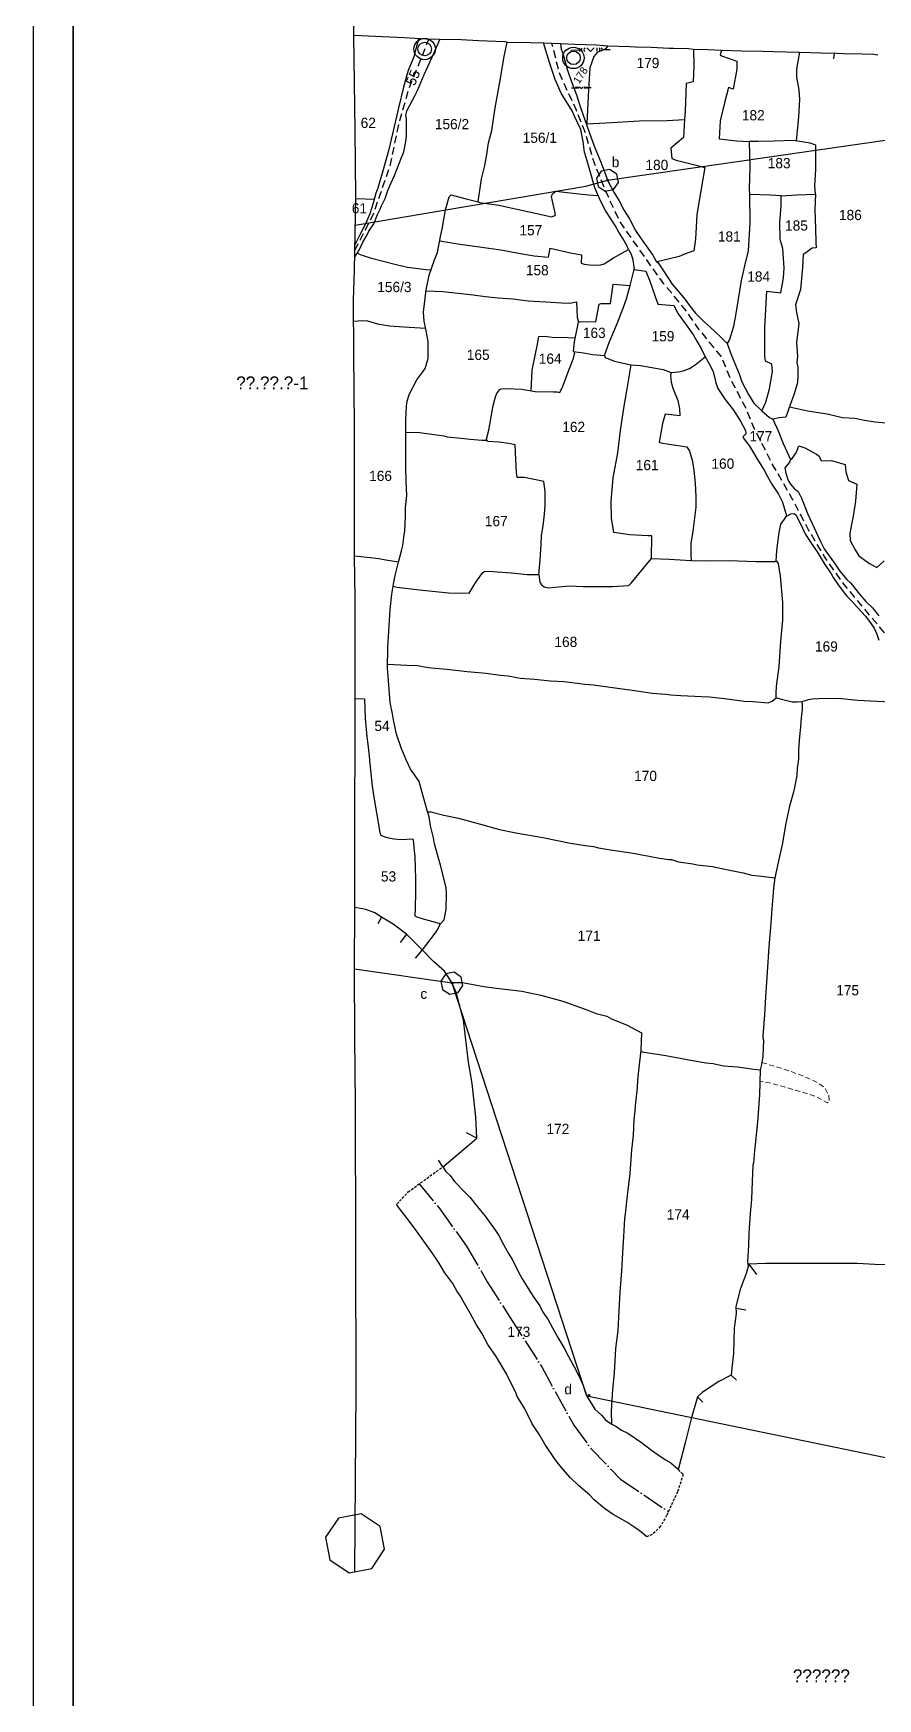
# Model space of a CAD drawing. Header units: millimetres. Extents: x -8 to 13596, y -8 to 3042.
# Drawn here: x -7.8 to 157.3, y 158.8 to 484.5 of the extents above; entities that cross this region are included whole.
import ezdxf

# ---------------------------------------------------------------- set-up
doc = ezdxf.new("R2010")
doc.units = ezdxf.units.MM
doc.header["$MEASUREMENT"] = 0
for name, pattern in [('04b018', [5.49, 4.32, -0.54, 0.09, -0.54]), ('ACAD_ISO02W100', [15, 12, -3]), ('DASHED', [0.75, 0.5, -0.25])]:
    doc.linetypes.add(name, pattern=pattern)
for name, color, linetype in [('Image', 7, 'Continuous'), ('Legend', 250, 'Continuous'), ('Line_Coordinate', 250, 'Continuous'), ('Line_River', 5, 'Continuous'), ('Line_Road', 250, 'ACAD_ISO02W100'), ('Line_Traverse', 160, 'Continuous'), ('Poly_Village_Bndry', 250, 'Continuous'), ('Sym_Stone_Munara', 250, 'Continuous'), ('Sym_Traverse_Stone', 5, 'Continuous'), ('Text_Survey_Gat_No', 7, 'Continuous'), ('Text_Traverse_Stone', 5, 'Continuous')]:
    doc.layers.add(name, color=color, linetype=linetype)
for name, color, linetype, lineweight in [('Line_Miscellaneous', 4, 'Continuous', 20), ('Poly_Survey_Bndry', 250, 'Continuous', 30), ('Sym_Other', 56, 'Continuous', 30), ('Text_Map_Out', 250, 'Continuous', 0)]:
    doc.layers.add(name, color=color, linetype=linetype, lineweight=lineweight)
doc.layers.add('Sym_Well', color=5, linetype='Continuous', lineweight=25, true_color=0x0000ff)
doc.styles.add('Roman', font='Sakal_Marathi_N_Ship.TTF')
doc.styles.add('Text Map', font='')
doc.styles.get('Text Map').set_extended_font_data('Sakal Marathi')
picture_1 = doc.add_image_def('image1.jpg', size_in_pixel=(8950, 12638))

# ---------------------------------------------------------------- blocks, each defined once
blk = doc.blocks.new('WELL PAKKA1')
for radius in [0.862, 0.546]:
    blk.add_circle((0, 0), radius)
blk = doc.blocks.new('Pahadbhalla')
at = {"layer": 'Sym_Other'}
for points in [[(-5.93, 0.49), (-3.47, 0.49)], [(-1.12, 1.05), (0, 0)], [(1.12, 1.05), (0, 0)], [(3.47, 0.49), (5.93, 0.49)]]:
    blk.add_lwpolyline(points, dxfattribs=at)
for centre, start, end in [((-2.75, 0.52), 131.8701, 226.2798), ((-2.09, 0.52), 131.8701, 226.2798), ((-1.31, 0.52), 131.8701, 226.2798), ((1.31, 0.52), 313.7202, 48.1299), ((2.09, 0.52), 313.7202, 48.1299), ((2.75, 0.52), 313.7202, 48.1299)]:
    blk.add_arc(centre, 0.715, start, end, dxfattribs=at)
blk = doc.blocks.new('MINOR TRAVERSE STATION')
at = {"linetype": 'Continuous'}
blk.add_hatch(color=0, dxfattribs=at).paths.add_polyline_path([(0.09, 0, 1), (-0.09, 0, 1)])
at = {"color": 0, "const_width": 0.00123}
blk.add_lwpolyline([(0.86, -0.56), (0, 1.04), (-0.86, -0.56)], close=True, dxfattribs=at)
at = {"color": 0}
blk.add_circle((0, 0), 0.0879, dxfattribs=at)
blk = doc.blocks.new('Sym_Traverse_Stone')
at = {"layer": 'Sym_Traverse_Stone'}
blk.add_lwpolyline([(3.22, -0.65), (2.74, 1.82), (0.65, 3.22), (-1.82, 2.74), (-3.22, 0.65), (-2.74, -1.82), (-0.65, -3.22), (1.82, -2.74)], close=True, dxfattribs=at)

msp = doc.modelspace()

# ---------------------------------------------------------------- linework, layer by layer
at = {"layer": 'Legend'}
msp.add_lwpolyline([(-7.78, 810.3), (732.41, 810.3), (732.41, -7.78), (-7.78, -7.78)], close=True, dxfattribs=at)
at = {"layer": 'Legend', "lineweight": 30}
msp.add_lwpolyline([(593.47, 802.52), (0, 802.52), (0, 0), (593.47, 0)], dxfattribs=at)
at = {"layer": 'Line_Coordinate'}
msp.add_lwpolyline([(55.05, 183.75), (55.35, 219.26), (55.19, 275.04), (55.09, 288.19), (55.02, 301.46), (55.04, 313.52), (55.06, 321.68), (55.07, 327.06), (55.04, 334.28), (55.03, 336.77), (55.1, 341.23), (55.1, 345.47), (55.1, 349.6), (55.12, 355.97), (55.15, 361.62), (55.12, 369.45), (55.15, 374), (55.02, 382.2), (54.96, 385.5), (54.99, 393.38), (54.97, 397.22), (54.98, 402.34), (54.99, 407.77), (54.89, 421.75), (54.82, 432.32), (54.96, 438.16), (55.26, 452.52), (55.1, 465.53), (54.88, 484.05), (55.19, 506.87)], dxfattribs=at)
at = {"layer": 'Line_Miscellaneous', "linetype": 'DASHED', "ltscale": 2, "flags": 128}
msp.add_lwpolyline([(134.61, 283.19), (138.4, 282.13), (142.41, 280.68), (145.43, 279.31), (146.87, 278.34), (147.71, 276.82), (147.81, 275.65), (147.42, 275.3), (145.2, 276.55), (141.41, 277.75), (135.81, 279.31), (134.21, 279.57)], dxfattribs=at)
at = {"layer": 'Line_River', "linetype": '04b018'}
msp.add_lwpolyline([(67.63, 259.45), (71.66, 254.62), (76.91, 247.27), (80.93, 240.31), (85.37, 233.39), (91.58, 223.71), (97.84, 212.29), (101.21, 207.74), (107, 201.71), (116.34, 195.39)], dxfattribs=at)
at = {"layer": 'Line_Road', "linetype": 'DASHED', "ltscale": 3, "flags": 128}
for points in [[(55.04, 442.03), (58.59, 448.9), (61.95, 458.55), (63.83, 467.43), (65.66, 473.7), (69.54, 483.34)], [(238.15, 320.91), (229.29, 322.87), (224.86, 323.85), (216.68, 325.13), (207.59, 326.84), (201.31, 328.02), (199.34, 329.66), (196.13, 334.39), (193.18, 339.1), (190.18, 340.42), (185.07, 342.34), (175.07, 345.94), (169.75, 347.86), (167.83, 349.88), (165.26, 356.22), (162.55, 362), (159.25, 366.45), (155.23, 371.26), (150.65, 376.77), (146.84, 382.18), (143.75, 387.4), (140.5, 393.57), (136.72, 400.18), (133.2, 407.08), (131.47, 411.24), (128.64, 416.67), (126.65, 421.33), (122.09, 426.93), (119.59, 430.58), (115.45, 435.48), (112.39, 439.82), (106.89, 447.62), (104, 453.84), (101.88, 459.1), (100.17, 464.92), (98.3, 469.62), (95.11, 476.56), (93.58, 482.58)]]:
    msp.add_lwpolyline(points, dxfattribs=at)
at = {"layer": 'Line_Traverse'}
msp.add_lwpolyline([(55.14, 446.99), (100.19, 454.58), (104.47, 455.78), (224.77, 473.11), (461.17, 463.41), (418.9, 266.35), (473.54, 223.76), (408.25, 162.09), (348.15, 91.29), (230.73, 129.78), (178.95, 201.71), (100.39, 217.95), (74.08, 298.71), (55.02, 301.46)], dxfattribs=at)
at = {"layer": 'Poly_Survey_Bndry'}
for points in [[(63.62, 381.08), (64.15, 383.3), (64.46, 384.31), (64.68, 386.4), (64.85, 387.12), (64.94, 390.08), (64.99, 391.74), (65.22, 394.12), (65.07, 396.85), (65.01, 399.57), (65.05, 402.47), (65, 404.94), (65.04, 408.66), (65.1, 410.46), (65.24, 412.28), (65.68, 413.87), (67.18, 416.71), (68.33, 418.32), (68.79, 418.96), (69.41, 420.89), (69.42, 424.29), (68.81, 427.29), (68.62, 428.21), (68.51, 429.97), (69, 434.31), (69.58, 437.21), (70.65, 440.17), (71.19, 441.66), (71.89, 445.07), (72.13, 446.18), (72.79, 449.99), (73.51, 452.51), (73.86, 452.88), (76.54, 452.17), (79.15, 451.57), (79.83, 456.05), (80.45, 458.68), (80.85, 460.8), (81.19, 463.07), (81.82, 465.49), (82.48, 469.94), (83.52, 475.65), (84.16, 479.65), (84.83, 482.76), (84.31, 482.83), (79.24, 483.05), (75.84, 483.2), (71.61, 483.27), (68.99, 483.36), (64.72, 483.61), (54.88, 484.05)], [(55.01, 440.64), (55.9, 442.06), (56.61, 443.65), (57.49, 445.1), (57.77, 445.81), (58.78, 447.27), (59.51, 449.07), (60.03, 450.11), (60.23, 450.63), (60.98, 452.19), (61.49, 453.73), (62.07, 455.1), (62.83, 456.7), (64.18, 460.2), (64.61, 461.33), (65, 463.35), (65.15, 464.45), (65.14, 467.83), (65, 468.44), (65.24, 469.33), (66.86, 472.41), (67.29, 473.34), (68.64, 476.43), (69.41, 478.11), (70.42, 480.42), (71.67, 483.27)], [(67.5, 483.45), (66.58, 479.93), (65.48, 477.2), (65.14, 476.14), (64.55, 473.96), (63.61, 469.92), (62.43, 464.85), (61.71, 461.78), (60.65, 458.07), (59.54, 454.2), (59.17, 453.21), (58.65, 451.28), (57.96, 449.22), (57.2, 447.37), (56.15, 445.35), (55.06, 443.12)], [(84.83, 482.76), (89.32, 482.69), (91.91, 482.64)], [(108.53, 442.24), (108.23, 443.03), (107.45, 444.34), (106.65, 445.58), (105.92, 446.89), (104.07, 449.85), (103.05, 451.71), (102.57, 452.91), (102, 454.29), (100.98, 457.76), (100.25, 460.23), (99.94, 461.26), (99.66, 463.34), (99.24, 465.71), (98.01, 468.32), (97.54, 469.32), (95.38, 472.8), (94.24, 475.44), (93.09, 478.8), (91.91, 482.64), (95.24, 482.53), (95.42, 481.41), (95.77, 480.34), (96.59, 477.49), (96.97, 476.31), (97.53, 474.71), (98.36, 472.45), (98.98, 470.57), (99.62, 468.68), (100.32, 466.66), (100.9, 465), (101.92, 462.28), (102.87, 459.94), (103.59, 458.16), (104.48, 455.66), (105.66, 453.45), (106.74, 451.76), (107.73, 449.88), (108.76, 448.19), (109.94, 445.96), (111, 444.29), (113.31, 441.09), (113.97, 439.97), (114.36, 439.62), (115.55, 437.88), (117.11, 435.42), (118.26, 434.05), (119.6, 432.44), (120.8, 430.78), (121.64, 429.78), (123.21, 428.18), (125.26, 426.38), (126.72, 424.95), (127.86, 423.84), (128.68, 421.49), (130.16, 417.88), (130.71, 416.35), (132.03, 413.89), (133.04, 412.19), (134.64, 410.64), (136.09, 409.37), (136.73, 409.04), (137.83, 406.74), (138.79, 404.31), (140.21, 401.18), (140.01, 400.65), (139.08, 399.52), (139.28, 398.45), (139.77, 397.01), (140.23, 396.31), (141.01, 395.44), (141.74, 394.88), (142.37, 393.56), (143.61, 390.43), (145.21, 386.92), (146.1, 385.08), (146.78, 383.66), (148.93, 380.66), (149.88, 379.34), (151.21, 377.7), (151.99, 376.99), (153.67, 374.83), (154.95, 373.39), (156.23, 372.14), (157.48, 370.6)], [(95.24, 482.53), (98.08, 482.41), (102.23, 482.25), (104.53, 482.05), (108.79, 481.95), (109.94, 481.85), (112.98, 481.8), (116.53, 481.62), (117.33, 481.58), (120.25, 481.53), (121.23, 481.43), (124.08, 481.31), (126.72, 481.23), (130.67, 481.1), (134.73, 481), (136.87, 480.95), (139.45, 480.89), (141.98, 480.81), (146.24, 480.68), (149.27, 480.64), (150.6, 480.58), (154.24, 480.47), (156.5, 480.4), (157.28, 480.31)], [(104.53, 482.05), (104.05, 481.48), (102.42, 480.74), (101.75, 479.98), (100.99, 477.73), (100.76, 473.38), (100.41, 466.96), (100.32, 466.66)], [(121.23, 481.43), (121.31, 478.19), (121.21, 475.01), (119.84, 474.68), (119.6, 469.26), (119.51, 467.65)], [(126.72, 481.23), (126.47, 480.32), (126.75, 480.1), (129.74, 479.07), (129.75, 477.5), (129.03, 473.57), (128.1, 473.89), (127.29, 470.9), (126.48, 467.36), (126.26, 463.85), (129.67, 463.45), (132.11, 463.34), (132.26, 458.26), (132.14, 454.16), (132.2, 452.97), (132.25, 447.43), (131.95, 441.99), (131.24, 439.03), (130.55, 436.13), (129.58, 430.12), (129.1, 427.17), (128.32, 424.64), (127.86, 423.84)], [(141.98, 480.81), (141.64, 478.99), (141.37, 477.57), (141.39, 475.95), (141.83, 473.43), (141.97, 471.59), (141.79, 468.17), (141.33, 463.43)], [(100.37, 466.81), (104.1, 467.02), (110.69, 467.4), (116.09, 467.42), (119.51, 467.65), (119.28, 464.14), (116.82, 462.07), (117.04, 460.01), (117.89, 459.67), (121.8, 458.7), (123.48, 458.29), (122.61, 453.3), (121.88, 449.09), (121.64, 444.23), (121.32, 441.96), (119.52, 441.28), (118.48, 440.82), (114.17, 439.79)], [(138.37, 452.69), (141.42, 452.91), (145.12, 453.05), (145, 454.77), (145.16, 457.77), (145.18, 462.6), (144.07, 463.03), (140.74, 463.52), (137.03, 463.41), (133.89, 463.33), (132.11, 463.34)], [(79.15, 451.57), (79.42, 451.41), (83.2, 450.87), (89.13, 449.57), (93.58, 448.59), (94.27, 448.92), (94.15, 449.67), (93.68, 451.69), (93.48, 452.58), (93.7, 453.14), (94.34, 453.66), (97.7, 453.21), (100.73, 452.9), (102.62, 452.78)], [(134.64, 410.64), (135.36, 412.34), (136.11, 414.96), (136.72, 418.36), (136.59, 419.8), (135.31, 420.41), (135.22, 421.33), (135.2, 426.93), (135.5, 432.97), (135.59, 434.04), (138.3, 433.74), (138.83, 436.66), (138.99, 438.56), (138.7, 442.42), (138.17, 444.17), (138.14, 447.47), (138.39, 450.76), (138.37, 452.69), (136.31, 452.84), (132.2, 452.97)], [(145.12, 453.05), (144.94, 450.04), (145.07, 446.31), (145.17, 443.66), (145.2, 442.54), (144.47, 442.47), (143.19, 441.59), (142.7, 441.26), (142.59, 438.67), (142.17, 434.4), (141.21, 431.39), (141.38, 429.89), (141.87, 427.72), (141.4, 424.03), (141.55, 421.34), (141.47, 420.09), (141.67, 419.22), (141.67, 417.52), (141.56, 416.14), (140.84, 413.82), (140.15, 411.87), (139.29, 409.44), (138.03, 409.31), (136.73, 409.04)], [(55.25, 452.19), (58.85, 452.04)], [(71.66, 443.93), (75.2, 443.3), (79.9, 442.65), (83.61, 442.13), (88.15, 441.34), (90.08, 441.01), (92.91, 440.69), (93.23, 442.5), (97.24, 441.54), (99.35, 441.18), (99.3, 439.57), (99.87, 439.32), (101.43, 439.18), (103.17, 439.24), (103.81, 439.44), (105.6, 440.59), (108.53, 442.24), (109.08, 441.29), (109.41, 440.23), (109.66, 438.32)], [(55.57, 441.53), (56.09, 441.22), (58.04, 440.56), (63.16, 439.28), (65.36, 438.77), (69.03, 438.34), (69.95, 438.23)], [(62.55, 376.39), (63.31, 376.18), (67.7, 375.65), (73.36, 375.06), (77.43, 374.99), (78.81, 377.37), (80.07, 379.07), (80.4, 379.22), (81.19, 379.3), (85.63, 378.97), (88.77, 378.65), (91.01, 378.68), (91.31, 381.52), (91.45, 384.51), (91.54, 386.29), (91.9, 388.15), (92.16, 390.46), (92.28, 392.19), (92.23, 394.91), (91.97, 396.86), (90.1, 397.24), (88.21, 397.63), (86.8, 397.64), (86.63, 398.63), (86.5, 401.14), (86.41, 403.99), (85.18, 404.28), (83.26, 404.52), (80.97, 404.67), (80.8, 405.15), (81.22, 406.87), (82.07, 411.72), (82.58, 413.42), (82.81, 414.05), (83.39, 414.81), (83.68, 414.96), (84.66, 415.01), (87.71, 414.92), (90.32, 414.47), (93.88, 414.38), (94.59, 414.4), (95.13, 414.28), (95.7, 415.51), (97.01, 418.92), (97.74, 420.8), (98.05, 421.99), (97.82, 422.25), (98, 424.14), (98.76, 428.02), (99.09, 428.12), (102.17, 428.09), (102.8, 431.53), (103.21, 431.68), (105.02, 431.68), (105.52, 435.43), (108.89, 435.21), (109.66, 438.32), (111.93, 438.01), (112.66, 436.2), (113.84, 432.84), (114.28, 431.58), (114.31, 431.5), (117.41, 431.3), (118.27, 429.67), (119.83, 427.46), (121.23, 425.48), (121.91, 424.31), (122.76, 422.85), (123.45, 421.36), (124.44, 419.67), (125.07, 418.3), (125.36, 417.33), (125.64, 416.15), (126.04, 415.01), (127.43, 412.86), (129.04, 410.81), (130.42, 408.62), (131.43, 406.8), (131.51, 406.4), (131.46, 406.18), (130.88, 405.59), (131.15, 405.15), (132.12, 403.87), (133.63, 401.37), (135.05, 399.03), (135.7, 397.8), (136.58, 396.33), (137.9, 394.34), (138.62, 392.78), (139.28, 390.6), (139.45, 390.04)], [(68.97, 434.13), (72.28, 434), (78.17, 433.35), (80.56, 433.06), (83.05, 432.74), (85.91, 432.54), (88.96, 432.19), (92.41, 431.99), (95.45, 431.82), (97.06, 431.72), (98.4, 431.98), (98.54, 428.96), (98.76, 428.02)], [(97.82, 422.25), (99.78, 422.01), (101.55, 421.67), (103.89, 421.48), (104.74, 424.03), (106.41, 427.86), (107.54, 430.93), (108.13, 432.55), (108.69, 434.49), (108.89, 435.21)], [(54.85, 428.21), (56.55, 428.33), (57.55, 428.25), (59.48, 427.71), (60.67, 427.47), (61.86, 427.31), (64.61, 427.1), (67.86, 426.92), (68.9, 426.85)], [(89.55, 414.6), (89.74, 418.63), (90.75, 423.68), (91.05, 425.23), (92.16, 425.28), (94.17, 425.04), (95.35, 425.07), (98.16, 424.96)], [(103.89, 421.48), (104, 421.13), (105.81, 420.36), (108.43, 419.8), (109.09, 419.68)], [(113.02, 381.81), (113.14, 386.19), (112.31, 386.24), (108.84, 386.43), (105.7, 386.9), (105.22, 389.67), (105.13, 392.98), (105.57, 397.59), (106.15, 400.72), (106.47, 402.47), (107, 406.82), (107.64, 411.21), (108.28, 414.97), (108.74, 417.69), (109.09, 419.68), (110.9, 419.51), (115.32, 418.76), (116.9, 418.17), (118.31, 418.3), (119.24, 418.5), (120.48, 418.96), (121.59, 419.68), (123.51, 421.26)], [(116.9, 418.17), (116.77, 417.61), (116.86, 416.26), (117.2, 415.08), (118.18, 412.72), (118.51, 411.15), (118.57, 409.69), (115.69, 410.03), (115.18, 408.19), (114.56, 404.54), (114.9, 404.4), (116.51, 404.12), (119.97, 403.64), (120.5, 402.75), (120.99, 401.03), (121.29, 399.12), (121.55, 396.45), (121.7, 393.88), (121.71, 391.82), (121.15, 387.1), (120.75, 384.73), (120.73, 382.43), (120.77, 381.41)], [(140.01, 411.46), (143.53, 410.68), (147.37, 410.05), (150.36, 409.39), (152.79, 409.25), (154.71, 408.83), (156.74, 408.51), (160.31, 408.16)], [(65.02, 406.47), (67.73, 406.43), (70.99, 405.98), (72.47, 405.76), (73.1, 405.56), (75.77, 405.31), (77.62, 405.14), (79.85, 404.93), (80.88, 404.91)], [(140.21, 401.18), (140.55, 401.34), (141.3, 402.42), (141.86, 403.85), (143.01, 403.42), (145.27, 402.16), (145.83, 401.81), (146.19, 400.89), (148.24, 400.95), (150.9, 400.18), (151, 398.73), (151.54, 397.02), (153.16, 396.31), (152.93, 392.97), (152.49, 390.08), (152.11, 388.46), (151.84, 386.7), (151.86, 385.3), (152.83, 383.45), (153.56, 382.32), (155.65, 380.78), (157.08, 380), (158.54, 381.31)], [(138.31, 365.63), (138.73, 369.72), (138.69, 373.15), (138.25, 378.32), (137.88, 380.78), (137.62, 381.18), (137.41, 381.27), (137.55, 383.36), (138, 386.88), (138.35, 388.47), (139.05, 389.47), (139.45, 390.04), (140.27, 390.51), (140.91, 390.56), (141.31, 390.23), (142.58, 387.69), (143.08, 386.64), (144.13, 384.98), (145.42, 383.06), (146.8, 380.78), (148.16, 378.79), (148.56, 378.05), (149.38, 376.84), (150.72, 375.08), (151.23, 374.4), (152.29, 373.39), (153.24, 372.24), (154.89, 370.52), (155.99, 369.02), (156.54, 368.13), (157.07, 366.96), (157.49, 365.83)], [(71.68, 310.2), (72.51, 311.13), (72.91, 313.22), (72.97, 316.22), (72.89, 317.36), (72.31, 319.77), (71.82, 321.82), (71.39, 323.19), (70.65, 326), (70.42, 327.15), (69.88, 329.48), (69.57, 331.23), (69.21, 332.52), (68.21, 336.05), (67.61, 338.18), (66.68, 339.59), (65.95, 340.6), (65.11, 342.42), (64.1, 344.74), (63.23, 347.43), (62.61, 350.24), (62.42, 351.41), (61.99, 353.65), (61.63, 357.94), (61.44, 360.3), (61.51, 364.39), (61.95, 371.8), (62.28, 374.78), (62.55, 376.39), (62.82, 377.8), (62.99, 378.75), (63.62, 381.08), (61.11, 381.48), (59.77, 381.7), (57.47, 381.97), (55.02, 382.26)], [(91.01, 378.68), (91.19, 377.15), (91.53, 376.61), (92.06, 376.27), (92.82, 376.05), (96.93, 376.47), (99.66, 376.34), (105.44, 376.31), (108.62, 376.51), (109.1, 376.93), (111.5, 379.92), (113.02, 381.81), (116.51, 381.63), (120.77, 381.41), (123.77, 381.36), (128.07, 381.42), (133.55, 381.2), (137.21, 381.17), (137.41, 381.27)], [(61.45, 361.12), (65.22, 360.93), (65.92, 360.84), (66.59, 360.92), (67.39, 360.86), (68.7, 360.59), (69.98, 360.41), (73.01, 360.13), (77.01, 359.66), (80.71, 359.33), (83.44, 358.96), (85.02, 358.83), (86.39, 358.58), (87.35, 358.4), (90.16, 358.2), (93.28, 357.86), (95.92, 357.75), (99.03, 357.32), (100.03, 357.24), (101.73, 357.11), (104.97, 356.65), (109.24, 356.05), (111.49, 355.7), (113.19, 355.43), (115.82, 355.27), (116.83, 355.12), (118.79, 355.02), (121.52, 354.89), (122.76, 354.79), (124.35, 354.76), (127.34, 354.38), (131.15, 353.9), (132.91, 353.81), (135.88, 353.57), (136.63, 353.91), (137.44, 354.56), (137.4, 355.41), (137.46, 356.83), (137.97, 360.66), (138.31, 365.63)], [(55.12, 354.39), (56.95, 354.34), (57.06, 350.49), (57.41, 346.92), (57.61, 345.45), (57.85, 343.11), (58.01, 341.62), (58.42, 337.27), (58.76, 335.12), (59.35, 331.65), (59.94, 328.17), (60.15, 327.65), (60.9, 327.34), (61.63, 327.13), (62.74, 326.96), (64.14, 326.82), (66.37, 326.94), (66.47, 326.75), (66.64, 324.59), (66.76, 323.5), (66.83, 321.2), (66.92, 319.14), (66.92, 316.63), (66.84, 313.23), (66.81, 311.91), (67.15, 311.69), (68.43, 311.28), (71.45, 310.47), (71.68, 310.2), (71.36, 309.5), (70.73, 308.57), (68.22, 305.24)], [(142.4, 353.77), (142.51, 353.18), (142.49, 352.16), (142.29, 350.69), (142.15, 348.77), (141.96, 346.99), (141.79, 344.41), (141.75, 342.51), (141.53, 340.76), (141.44, 339.33), (140.98, 336.98), (140.79, 336.07), (139.99, 333.34), (139.26, 329.72), (138.62, 326.11), (137.79, 322.3), (137.12, 319.32)], [(159.61, 353.66), (155.87, 353.88), (153.39, 354.03), (149.51, 354.39), (145.64, 354.31), (144.46, 354.26), (143.66, 354.14), (142.4, 353.77), (141.61, 353.68), (140.51, 353.66), (138.48, 354.22), (137.44, 354.56)], [(69.28, 332.27), (69.9, 332.24), (72.44, 331.59), (75.29, 330.98), (79.6, 329.83), (83.31, 328.8), (86.5, 328.13), (91.78, 327.19), (97.18, 326.14), (100.11, 325.68), (101.72, 325.43), (102.71, 325.17), (105.03, 324.81), (109.08, 324.22), (112.59, 323.59), (114.58, 323.19), (116.43, 322.89), (116.98, 322.9), (118.31, 322.49), (121.1, 322.1), (121.98, 321.85), (124.96, 321.53), (127.69, 320.94), (130.95, 320.34), (132.68, 319.84), (134.05, 319.74), (137.12, 319.32), (136.91, 317.29), (136.73, 315.59), (136.57, 313.3), (136.28, 309.61), (135.96, 305.85), (135.64, 300.91), (135.35, 295.99), (135.14, 292.53), (134.82, 288.41), (134.79, 287.97), (134.95, 287.57), (134.81, 284.45), (134.55, 282.85), (134.28, 281.78), (134.13, 276.9), (133.78, 271.56), (133.17, 265.96), (133, 263.56), (132.86, 263.12), (132.72, 259.96), (132.57, 256.48), (132.32, 253.66), (132.08, 249.84), (131.99, 247.44), (131.81, 244.3), (131.89, 243.77), (131.94, 243.4)], [(74.02, 298.85), (76.11, 298.88), (80.28, 298.05), (82.74, 297.72), (87.68, 297.15), (91.41, 296.35), (95.7, 295.18), (100.6, 293.48), (102.26, 292.81), (104.34, 292.28), (105.21, 291.73), (108.28, 290.52), (111.06, 289.04), (110.94, 285.57), (110.59, 282.22), (110.34, 279.75), (110.27, 278.29), (109.9, 275.36), (109.74, 273.12), (109.6, 272.1), (109.48, 268.95), (109.16, 266.11), (108.79, 261.48), (108.3, 257.18), (107.93, 253.61), (107.74, 252.7), (107.54, 249.21), (107.36, 246), (107.15, 242.46), (106.85, 238.31), (106.65, 234.71), (106.44, 230.8), (106.03, 227.27), (105.77, 222.5), (105.4, 219.18), (105.24, 216.2), (105.16, 214.81), (105.2, 212.52)], [(110.94, 285.57), (111.2, 285.32), (115.83, 284.58), (121.08, 283.63), (123.71, 283.17), (125.09, 282.99), (127.14, 282.58), (129.83, 282.35), (133.04, 281.94), (134.28, 281.78)], [(72.25, 262.81), (72.83, 261.91), (73.68, 261.08), (74.57, 259.95), (76.37, 258.08), (77.54, 256.87), (79.02, 255.01), (80.54, 253.17), (82.56, 250.38), (83.2, 249.35), (84.17, 247.48), (85.07, 245.87), (85.92, 244.49), (86.92, 242.47), (87.76, 240.87), (88.71, 239.37), (89.9, 237.47), (91.2, 235.61), (91.82, 234.41), (92.8, 233.01), (93.71, 231.35), (94.76, 229.42), (96, 227.31), (96.82, 225.72), (97.9, 223.67), (99.05, 221.51), (99.67, 220.06), (100.39, 217.95), (101.96, 215.39), (103.25, 214.26), (104.06, 213.35), (105.15, 212.54), (106.1, 212.1), (107.19, 211.33), (108.45, 210.69), (111.08, 208.89), (113.04, 207.42), (114.36, 206.51), (115.75, 205.51), (116.83, 204.94), (118.27, 203.68)]]:
    msp.add_lwpolyline(points, dxfattribs=at)
at = {"layer": 'Poly_Village_Bndry'}
for points in [[(72.25, 262.81), (72.55, 263.03), (78, 267.63), (78.92, 268.41), (78.68, 272.51), (77.97, 279.09), (77.25, 283.25), (76.62, 288.74), (76.3, 291.52), (74.89, 296.88), (74.02, 298.85), (72.56, 301.06), (70.46, 302.98), (68.22, 305.24), (66.59, 306.87), (65.16, 308.31), (62.52, 310.29), (60.3, 311.66), (58.99, 312.47), (57.24, 313.14), (55.04, 313.52)], [(112.1, 190.46), (110.61, 191.66), (109.6, 192.37), (108.25, 193.29), (105.55, 194.83), (103.89, 195.97), (101.84, 197.71), (100.93, 198.65), (98.76, 200.49), (97.23, 201.97), (95.79, 203.64), (94.86, 204.71), (94.24, 205.54), (92.18, 208.58), (91.16, 210.38), (89.71, 212.54), (88.21, 215.6), (86.82, 217.87), (86.53, 218.7), (85.4, 220.83), (84.67, 222.35), (82.68, 225.69), (81.06, 228.04), (79.91, 230.25), (78.87, 231.91), (77.65, 234.05), (76.16, 236.68), (75.68, 237.51), (75.03, 238.41), (74.24, 239.98), (72.68, 242.05), (71.43, 244.19), (70.18, 246.01), (69.2, 247.34), (67.54, 249.61), (66.75, 250.78), (65.27, 252.71), (63.35, 255.23), (63.28, 255.52)], [(160.38, 243.66), (156.72, 243.71), (153.27, 243.89), (147.45, 243.89), (143.55, 243.89), (139.15, 243.89), (135.3, 243.89), (132.05, 243.78), (131.53, 241.97), (130.39, 238.8), (129.56, 235.52), (129.6, 234.11), (129.18, 231.28), (129.08, 226.28), (128.76, 223.46), (128.6, 222.08), (126.18, 220.82), (122.94, 218.67), (122.01, 217.82), (120.83, 213.51), (119.62, 208.85), (118.3, 203.79), (118.25, 203.58)]]:
    msp.add_lwpolyline(points, dxfattribs=at)
at = {"layer": 'Poly_Village_Bndry', "linetype": 'DASHED'}
for points in [[(63.29, 255.53), (65.49, 257.9), (70.37, 261.45), (72.24, 262.81)], [(118.25, 203.58), (119.24, 202.63), (118.12, 199.22), (116, 194.64), (114.82, 192.5), (113.2, 190.9), (112.1, 190.46)]]:
    msp.add_lwpolyline(points, dxfattribs=at)
at = {"layer": 'Sym_Stone_Munara'}
for points in [[(148.73, 480.65), (148.61, 479.51)], [(60.3, 311.66), (59.55, 310.35)], [(65.16, 308.31), (63.95, 306.67)], [(68.22, 305.24), (66.82, 303.63)], [(78.92, 268.41), (76.89, 269.48)], [(72.25, 262.81), (71.38, 264.14)], [(132.05, 243.78), (133.59, 241.74)], [(129.57, 235.16), (131.48, 234.83)], [(128.6, 222.08), (129.69, 221.06)], [(122.01, 217.82), (123.08, 216.76)]]:
    msp.add_lwpolyline(points, dxfattribs=at)

# ---------------------------------------------------------------- block references
at = {"layer": 'Sym_Other'}
for p, xscale, yscale, zscale, rotation in [((101.15, 480.97), 0.6470948147142007, 0.6470948147142007, 0.6470948147142007, 0.9482925079431429), ((99.34, 473.7), 0.3230726873438521, 0.3230726873438521, 0.3230726873438521, 0.9482925079431433)]:
    msp.add_blockref('Pahadbhalla', p, dxfattribs=dict(at, xscale=xscale, yscale=yscale, zscale=zscale, rotation=rotation))
at = {"layer": 'Sym_Stone_Munara', "xscale": 1.877313386862657, "yscale": 1.877313386862657, "zscale": 1.877313386862657}
for p in [(104.47, 455.78), (74.08, 298.76), (100.83, 218.14)]:
    msp.add_blockref('MINOR TRAVERSE STATION', p, dxfattribs=at)
at = {"layer": 'Sym_Traverse_Stone'}
for p, xscale, yscale, zscale in [((104.43, 455.75), 0.6656273457135518, 0.6656273457135518, 0.6656273457135518), ((74.03, 298.72), 0.6656273457135518, 0.6656273457135518, 0.6656273457135518), ((55.1, 189.19), 1.79520151431437, 1.79520151431437, 1.79520151431437)]:
    msp.add_blockref('Sym_Traverse_Stone', p, dxfattribs=dict(at, xscale=xscale, yscale=yscale, zscale=zscale))
at = {"layer": 'Sym_Well', "xscale": 2.423710500722128, "yscale": 2.423710500722128, "zscale": 2.423710500722128, "rotation": 0.5165374398615997}
for p in [(68.71, 481.42), (97.79, 479.7)]:
    msp.add_blockref('WELL PAKKA1', p, dxfattribs=at)

# ---------------------------------------------------------------- texts
at = {"layer": 'Text_Map_Out', "style": 'Text Map'}
for s, p in [('मि.शी.न-1', (31.87, 414.89)), ('नांदोरा', (140.67, 162.01))]:
    msp.add_text(s, height=2.5, dxfattribs=at).set_placement(p)
at = {"layer": 'Text_Survey_Gat_No', "style": 'Text Map'}
for s, p in [('179', (110.12, 477.7)), ('182', (130.71, 467.48)), ('62', (56.2, 465.99)), ('156/2', (70.7, 465.74)), ('156/1', (87.87, 463.08)), ('180', (111.86, 457.76)), ('183', (135.77, 458.11)), ('61', (54.47, 449.28)), ('186', (149.69, 447.97)), ('157', (87.23, 445)), ('185', (139.15, 445.91)), ('181', (126.02, 443.77)), ('158', (88.49, 437.18)), ('184', (131.76, 435.94)), ('156/3', (59.44, 433.89)), ('163', (99.63, 424.92)), ('159', (113.06, 424.26)), ('165', (76.95, 420.63)), ('164', (91.01, 419.87)), ('162', (95.6, 406.52)), ('177', (132.2, 404.71)), ('161', (109.97, 399.06)), ('160', (124.76, 399.34)), ('166', (57.86, 396.95)), ('167', (80.47, 388.1)), ('168', (94.07, 364.48)), ('169', (145, 363.59)), ('54', (58.88, 348.05)), ('170', (109.65, 338.26)), ('53', (60.16, 318.61)), ('171', (98.62, 307)), ('175', (149.15, 296.35)), ('172', (92.52, 269.23)), ('174', (116.03, 252.49)), ('173', (84.89, 229.55))]:
    msp.add_text(s, height=2, dxfattribs=at).set_placement(p)
for s, height, rotation, p in [('55', 2, 67.0113, (66.75, 474.1)), ('178', 1.5, 57.1243, (98.88, 474.49))]:
    msp.add_text(s, height=height, rotation=rotation, dxfattribs=at).set_placement(p)
at = {"layer": 'Text_Traverse_Stone', "style": 'Roman'}
for s, p in [('b', (105.27, 458.31)), ('c', (67.87, 295.65)), ('d', (96.01, 218.32))]:
    msp.add_text(s, height=2, dxfattribs=at).set_placement(p)

# ---------------------------------------------------------------- pictures from other files: only their frames are drawn
at = {"layer": 'Image'}
image = msp.add_image(picture_1, insert=(0, 0), size_in_units=(568.33, 802.51), dxfattribs=at)
image.dxf.flags = 7

doc.saveas('drawing.dxf')
